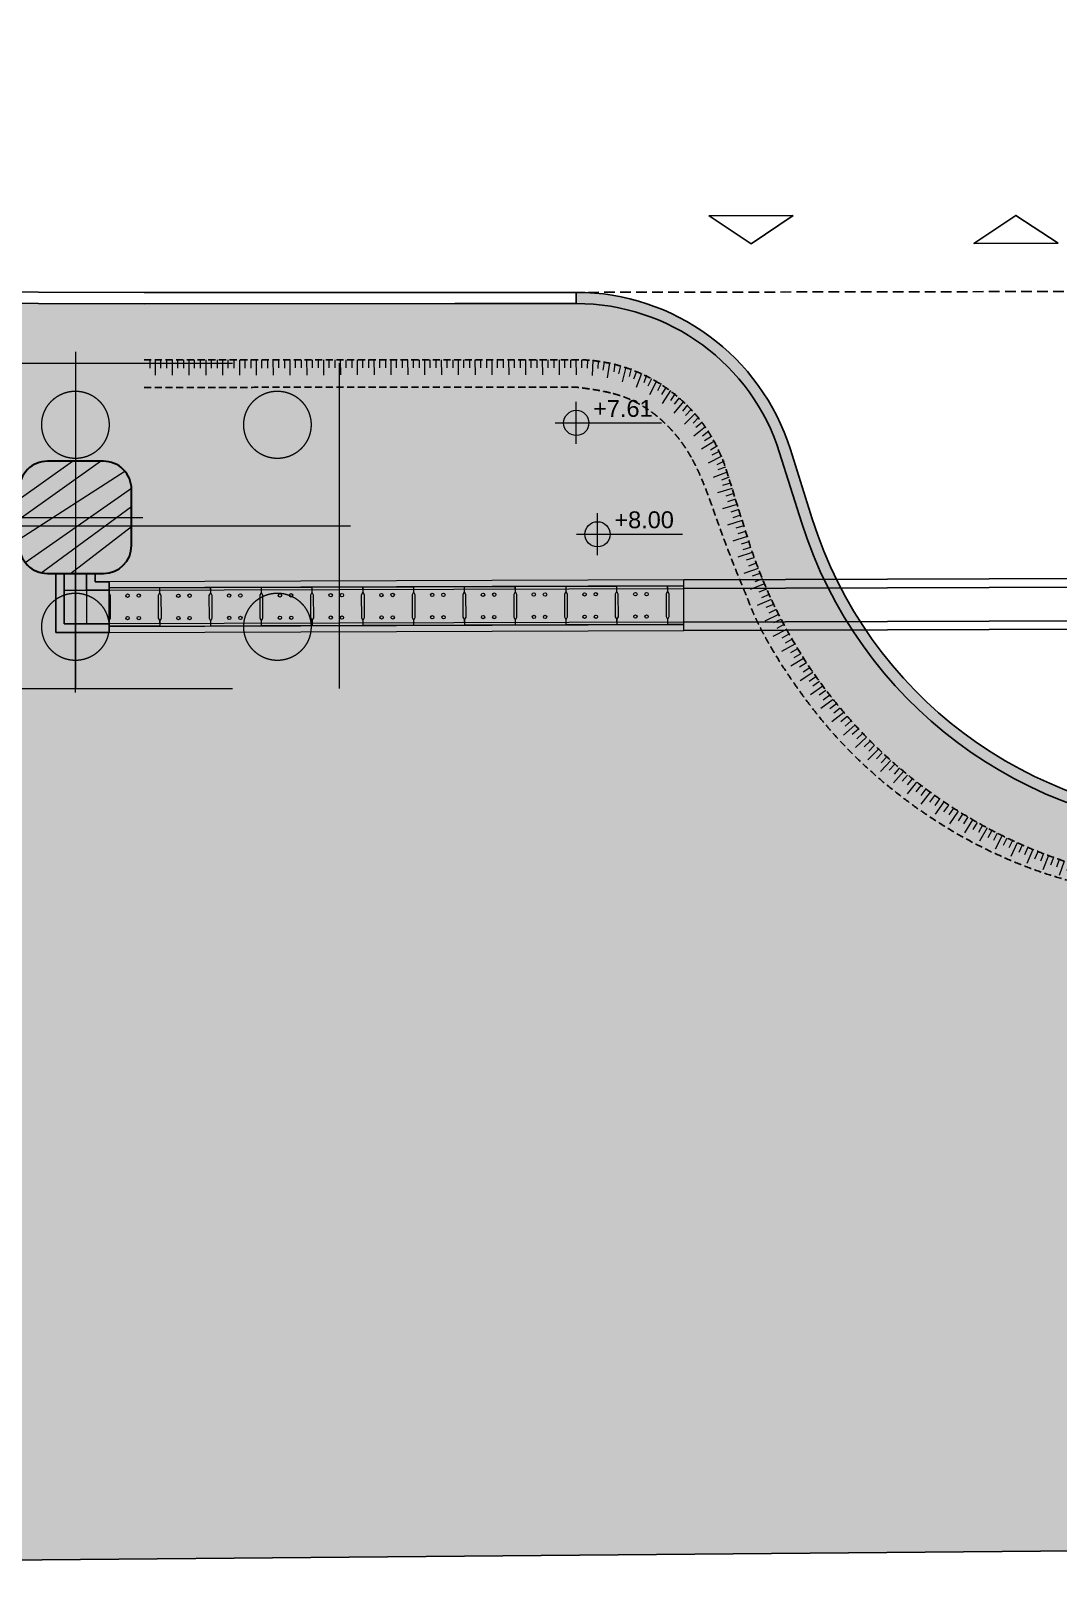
# Model space of a CAD drawing. Header units: millimetres. Extents: x -741734 to 900748, y -161760 to 44149.
# Drawn here: x -180046 to -161733, y -18580 to 8824 of the extents above; entities that cross this region are included whole.
import ezdxf
from ezdxf.enums import TextEntityAlignment as Align

# ---------------------------------------------------------------- set-up
doc = ezdxf.new("R2010")
doc.units = ezdxf.units.MM
doc.header["$LTSCALE"] = 100
doc.header["$MEASUREMENT"] = 0
for name, pattern in [('Center', [29.999999120608162, 12.00000007375544, -5.999999682284241, 5.999999682284241, -5.999999682284241]), ('DASHED', [19.049999999999997, 12.7, -6.349999999999999]), ('DASHED2', [0.375, 0.25, -0.125])]:
    doc.linetypes.add(name, pattern=pattern)
doc.layers.get('Defpoints').update_dxf_attribs({"color": 6, "lineweight": 0})
for name, color, linetype in [('0.BR.MEP DUONG TK', 3, 'Continuous'), ('03.Inout', 151, 'Continuous'), ('4', 4, 'DASHED'), ('L1-DRAINAGE-LONG_DITCH', 240, 'Continuous')]:
    doc.layers.add(name, color=color, linetype=linetype)
for name, color, linetype, lineweight in [('1', 1, 'Continuous', 18), ('8', 251, 'Continuous', 0), ('AXIS', 10, 'Center', 5), ('CON-HIDE', 50, 'DASHED2', 20), ('CON-VIEW', 90, 'Continuous', 30), ('hatch', 8, 'Continuous', 9), ('HTP-profile- REVISE1$0$8', 104, 'Continuous', 0), ('Trench', 30, 'Continuous', 15)]:
    doc.layers.add(name, color=color, linetype=linetype, lineweight=lineweight)
doc.styles.add('Arial', font='arial.ttf', dxfattribs={"width": 0.8, "height": 393.4131736526946})
pattern_1 = [(0, (0, 0), (0, 6.985), [5.08, -1.905]), (90, (0, 0), (-6.985, 4.277078946022131e-16), [5.08, -1.905])]

# ---------------------------------------------------------------- blocks, each defined once
blk = doc.blocks.new('TransT_W600')
at = {"ltscale": 0.5}
for p, q in [((610842.7944435757, 1198450.317657377), (610842.721862471, 1198450.186386727)), ((610842.7944435757, 1198450.317657377), (610842.9257142243, 1198450.245076272)), ((610842.721862471, 1198450.186386727), (610842.5283128589, 1198449.836331664)), ((610842.721862471, 1198450.186386727), (610842.8531331196, 1198450.113805623)), ((610842.8531331196, 1198450.113805623), (610842.9844037686, 1198450.041224518)), ((610842.9844037686, 1198450.041224518), (610843.5094863643, 1198449.750900101)), ((610842.5283128589, 1198449.836331664), (610842.4557317544, 1198449.705061015)), ((610842.4557317544, 1198449.705061015), (610842.587002403, 1198449.63247991)), ((610842.5283128589, 1198449.836331664), (610842.6595835078, 1198449.763750559)), ((610842.7908541566, 1198449.691169455), (610842.5973045444, 1198449.341114391)), ((610842.6595835078, 1198449.763750559), (610842.7908541566, 1198449.691169455)), ((610843.1223871397, 1198449.050789973), (610843.5094863643, 1198449.750900101)), ((610843.2536577889, 1198448.978208869), (610843.7133381175, 1198449.809589645)), ((610842.587002403, 1198449.63247991), (610842.4660338956, 1198449.413695496)), ((610842.4660339031, 1198449.413695491), (610842.597304552, 1198449.341114387)), ((610842.5973045513, 1198449.341114387), (610843.1223871397, 1198449.050789973)), ((610843.1223871398, 1198449.050789973), (610843.2536577886, 1198448.978208869))]:
    blk.add_line(p, q, dxfattribs=at)
at = {"ltscale": 0.8}
for points in [[(610842.9257142243, 1198450.245076272), (610843.0569848733, 1198450.172495167)], [(610843.0569848731, 1198450.172495167), (610843.6695812347, 1198449.833783346)], [(610843.6695812347, 1198449.833783346), (610843.7133381173, 1198449.809589645)]]:
    blk.add_lwpolyline(points, dxfattribs=at)
at = {"layer": '1', "ltscale": 0.5}
for p, q in [((610842.9844037686, 1198450.041224518), (610842.7908541566, 1198449.691169455)), ((610842.7908541566, 1198449.691169455), (610843.3159367519, 1198449.400845037))]:
    blk.add_line(p, q, dxfattribs=at)
blk = doc.blocks.new('*U27')
at = {"layer": '1', "flags": 128}
for points in [[(0.1972853749381139, 4.880044351686375e-05), (0.1974214222710572, -0.2707675525896301)], [(0.2944278680043632, 9.760128839655935e-05), (0.2945010471179783, -0.1455720482350103)], [(0.100142881703016, -9.56458384715475e-11), (0.1002160602401598, -0.1456696495384672)]]:
    blk.add_lwpolyline(points, dxfattribs=at)
blk = doc.blocks.new('*U26')
for p, rotation in [((610607.8648026916, 1197959.079965899), 58.76308660819111), ((610607.7049145837, 1197958.826140791), 56.8220747735415), ((610607.3598152233, 1197958.335458884), 52.9400511042423), ((610607.5365210145, 1197958.577876821), 54.8810629388919), ((610607.1749999878, 1197958.099165165), 50.99903926959269), ((610606.9822873917, 1197957.869266821), 49.05802743494309), ((610606.7818985812, 1197957.646027672), 47.11701560029348), ((610606.5740635117, 1197957.429703895), 45.1760037656437), ((610606.1370168661, 1197957.018787197), 41.29398009634433), ((610606.3590206829, 1197957.22054373), 43.23499193099392), ((610605.9083068207, 1197956.824665823), 39.35296826169472), ((610605.6731530016, 1197956.638402369), 37.41195642704512), ((610605.1846005251, 1197956.290294943), 33.5299327577461), ((610605.4318252583, 1197956.460210581), 35.47094459239552), ((610604.6736013363, 1197955.976062335), 29.64790908844689), ((610604.9317625035, 1197956.128850439), 31.5889209230965), ((610604.1425003395, 1197955.697146517), 25.76588541914769), ((610604.4104132749, 1197955.832105962), 27.70689725379729), ((610603.5937346838, 1197955.454827393), 21.88386174984829), ((610603.8701699721, 1197955.57133887), 23.82487358449809), ((610595.9271807376, 1197955.198105933), 16.08958014916806), ((610596.2193282039, 1197955.265661791), 9.950746629641984), ((610596.517024694, 1197955.301588602), 3.811913110116018), ((610596.8168560418, 1197955.305474336), 357.67307959059), ((610603.0298225788, 1197955.250216933), 18.00183808054893), ((610603.3135116966, 1197955.347745787), 19.94284991519853), ((610595.3728329171, 1197954.971560023), 28.36724718822014), ((610595.6439328216, 1197955.099695801), 22.22841366869406), ((610597.115383597, 1197955.277274428), 351.5342460710639), ((610597.4100873629, 1197955.221381847), 348.522040260154), ((610597.7040877601, 1197955.161684557), 348.522040260154), ((610597.9980881573, 1197955.101987267), 348.522040260154), ((610598.2920885545, 1197955.042289977), 348.522040260154), ((610601.8669675088, 1197954.957700372), 10.23779074195068), ((610602.1612315427, 1197955.016010503), 12.17880257660026), ((610602.4533517389, 1197955.084254066), 14.11981441124992), ((610602.7429928762, 1197955.16235275), 16.06082624589951), ((610594.8793387251, 1197954.632313743), 40.64491422727237), ((610595.1169901644, 1197954.815168137), 34.50608070774622), ((610598.5861242594, 1197954.982768483), 348.8866605608048), ((610598.881421679, 1197954.929940206), 350.8276723954542), ((610599.178338989, 1197954.887144132), 352.7686842301038), ((610599.4765354634, 1197954.854429371), 354.7096960647535), ((610599.7756689084, 1197954.831833464), 356.6507078994032), ((610600.0753960551, 1197954.819382342), 358.591719734053), ((610600.3753729532, 1197954.817090293), 0.5327315687016977), ((610600.675255366, 1197954.824959947), 2.473743403351987), ((610600.9746991649, 1197954.842982273), 4.414755238001544), ((610601.2733607248, 1197954.87113659), 6.35576707265114), ((610601.5708973183, 1197954.909390589), 8.296778907300897), ((610594.6626041322, 1197954.425093927), 46.78374774679843), ((610594.3015596728, 1197953.947316307), 59.06141478585057), ((610594.469272031, 1197954.195885213), 52.9225812663245), ((610594.1550082782, 1197953.685565813), 61.09171077256603), ((610594.0099855675, 1197953.422947433), 61.09171077256603), ((610593.8649628569, 1197953.160329053), 61.09171077256603), ((610593.7199401463, 1197952.897710674), 61.09171077256603), ((610593.5749174356, 1197952.635092294), 61.09171077256603), ((610593.429894725, 1197952.372473914), 61.09171077256603), ((610593.2848720144, 1197952.109855534), 61.09171077256603), ((610593.1398412372, 1197951.847241609), 61.08796805130861), ((610592.9948013719, 1197951.584632703), 61.08796805130861), ((610592.8497615067, 1197951.322023797), 61.08796805130861), ((610592.7047216414, 1197951.059414892), 61.08796805130861), ((610592.5596817761, 1197950.796805986), 61.08796805130861), ((610592.4146419108, 1197950.534197079), 61.08796805130861), ((610592.2696020455, 1197950.271588174), 61.08796805130861), ((610592.1245621803, 1197950.008979268), 61.08796805130861), ((610591.979522315, 1197949.746370362), 61.08796805130861), ((610591.8344824497, 1197949.483761456), 61.08796805130861), ((610591.6894425843, 1197949.22115255), 61.08796805130861), ((610591.544402719, 1197948.958543644), 61.08796805130861), ((610591.3993628537, 1197948.695934738), 61.08796805130861), ((610591.1092831232, 1197948.170716926), 61.08796805130861), ((610591.2543229884, 1197948.433325832), 61.08796805130861), ((610590.9642432579, 1197947.90810802), 61.08796805130861), ((610590.8192033926, 1197947.645499114), 61.08796805130861), ((610590.6741635273, 1197947.382890208), 61.08796805130861), ((610590.529123662, 1197947.120281302), 61.08796805130861)]:
    blk.add_blockref('*U27', p, dxfattribs=dict(rotation=rotation))
blk = doc.blocks.new('A$C5D012EC2')
at = {"layer": 'hatch', "ltscale": 0.5}
h = blk.add_hatch(dxfattribs=at)
h.set_pattern_fill('ANSI31', color=256, scale=0.1, angle=410.8924104831013, style=0)
h.set_pattern_definition([(95.89241048310136, (751315.0837562406, -1107101.429715368), (-0.3158224647792363, -0.03259479622222), [])])
edge = h.paths.add_edge_path()
edge.add_line((0.5020020219963044, -0.8487314879894257), (0.9858760516866675, 0.02640617169115833))
edge.add_arc((0.5483072218485177, 0.2683431864716113), 0.5, 331.0612717924411, 421.0612717924411)
edge.add_line((0.7902442367048934, 0.7059120163321495), (-0.08489342297569058, 1.189786046022513))
edge.add_arc((-0.3268304377561435, 0.7522172161843628), 0.5, 61.06127179244104, 151.061271792441)
edge.add_line((-0.7643992676166818, 0.9941542309243232), (-1.248273297307045, 0.1190165712437392))
edge.add_arc((-0.810704467468895, -0.1229204435367137), 0.5, 151.061271792441, 241.061271792441)
edge.add_line((-1.052641482325271, -0.560489273397252), (-0.1775038226446868, -1.044363303087615))
edge.add_arc((0.06443319213576615, -0.6067944732494652), 0.5, 241.061271792441, 331.0612717924411)
at = {"layer": 'AXIS', "ltscale": 200}
blk.add_line((2.60293602863975, -1.439194270768167), (0.7225771778030321, -0.3995214784517884), dxfattribs=at)
at = {"layer": 'AXIS', "ltscale": 3, "flags": 128}
for points in [[(-2.370994728046725, -4.288196205205967), (2.370970762613451, 4.288152859695071)], [(-2.712926744731574, 1.500009491846966), (2.537899213144099, -1.403234686204937)], [(-0.7118474585031968, -0.9774538201664205), (0.4494502127134962, 1.122876563162755)]]:
    blk.add_lwpolyline(points, dxfattribs=at)
at = {"layer": 'CON-HIDE', "ltscale": 0.3}
for p, q in [((-4.81211913540028, -2.709933987120166), (-0.2637032562633976, 5.516360013745725)), ((-0.2637032562633976, 5.516360013745725), (4.812095169676468, 2.709890641737729)), ((0.2636792906560004, -5.516403359128162), (4.812095169676468, 2.709890641737729)), ((-4.81211913540028, -2.709933987120166), (0.2636792906560004, -5.516403359128162))]:
    blk.add_line(p, q, dxfattribs=at)
for centre in [(0.1666817865334451, 4.021449937252328), (3.317177361226641, 2.279503430472687), (-1.575264720362611, 0.870954362442717), (1.575242837425321, -0.8709704717621207), (-3.317211227258667, -2.279541212366894), (-0.1667156525654718, -4.021487719146535)]:
    blk.add_circle(centre, 0.6000000284984708, dxfattribs=at)
at = {"layer": 'CON-VIEW', "flags": 128}
blk.add_lwpolyline([(0.5020020219963044, -0.8487314879894257), (0.9858760517090559, 0.02640617173165083, 0.4142135623730833), (0.7902442367048934, 0.7059120163321495), (-0.08489342301618308, 1.189786046044901, 0.4142135623730953), (-0.7643992676166818, 0.9941542309243232), (-1.248273297329433, 0.1190165714360774, 0.4142135623731064), (-1.052641482325271, -0.560489273397252), (-0.1775038227206096, -1.044363303110003, 0.414213562373095)], format="xyb", close=True, dxfattribs=at)
blk = doc.blocks.new('*U25')
h = blk.add_hatch()
h.set_pattern_fill('ANGLE', color=256)
h.set_pattern_definition(pattern_1)
h.paths.add_polyline_path([(0.0004292336295372984, 0.2250193345668403, 0.4142238431047999), (-0.2249995685510063, 0.000441042936379657), (-6.425622117722796e-10, -2.396977338836592e-10)])
h.paths.add_polyline_path([(0.2249995651863183, -0.0004410434116987882), (-6.425622256500674e-10, -2.396977200058714e-10), (-0.0004291595889484856, -0.224979846722508, 0.4141724397390248)])
h = blk.add_hatch()
h.set_pattern_fill('ANGLE', color=256)
h.set_pattern_definition(pattern_1)
h.paths.add_polyline_path([(0.0004292336295372984, 0.2250193345668403, 0.4142238431047999), (-0.2249995685510063, 0.000441042936379657), (-6.425622187111735e-10, -2.39697747761447e-10)])
h.paths.add_polyline_path([(0.2249995651863183, -0.0004410434116987882), (-6.425622256500674e-10, -2.396977338836592e-10), (-0.0004291595889484856, -0.224979846722508, 0.4141724397390248)])
h = blk.add_hatch(color=256)
h.paths.add_polyline_path([(-6.425622256500674e-10, -2.396977547003409e-10), (0.0004292336295372984, 0.2250193345668403, 0.4142238431047998), (-0.2249995685510063, 0.0004410429363796639)])
h.paths.add_polyline_path([(-0.0004291595889484856, -0.224979846722508, 0.4141724397390248), (0.2249995651863183, -0.0004410434116987813), (-6.425622256500674e-10, -2.396977200058714e-10)])
for p, q in [((-0.0007152906619012356, -0.3749795738840476), (0.0007153647020459175, 0.37501906149555)), ((-0.3749992805533111, 0.0007350717205554247), (1.517992163542658, -0.002975561888888478))]:
    blk.add_line(p, q)
blk.add_circle((3.702007234096527e-08, 1.974392216652632e-05), 0.2250000000000008)
at = {"style": 'Arial'}
blk.add_attdef('LEVEL', text='', height=0.3, dxfattribs=at).set_placement((0.3016760689206421, 0.01635800907861612), align=Align.BOTTOM_LEFT)

msp = doc.modelspace()

# ---------------------------------------------------------------- hatches: boundary and pattern name
at = {"layer": '8'}
h = msp.add_hatch(dxfattribs=at)
h.set_pattern_fill('ACAD_ISO07W100', color=256, scale=20, angle=-61.06127413423579)
h.set_pattern_definition([(298.9387258657642, (-1343968799.428788, -45579464.74643579), (87.51376794574965, 48.38739939217111), [10, -60])])
edge = h.paths.add_edge_path()
edge.add_arc((-170323.4521667848, 161.4168451854821), 3800.000000073279, 17.460766114095577, 90.03043669838951, ccw=False)
edge.add_line((-166698.5461400938, 1301.616958418337), (-166309.4223065255, 64.52066926955013))
edge.add_arc((-158815.9807588996, 2421.958810347428), 7855.519130948332, 197.4635853662213, 268.820790157849)
edge.add_line((-158977.6445255203, -5431.896653261327), (-157155.3669175839, -5429.844090231869))
edge.add_line((-157155.3669175839, -5429.844090231869), (-157155.4532376372, -5229.351997112855))
edge.add_line((-157155.4532376372, -5229.351997112855), (-158977.8946820369, -5231.896809832717))
edge.add_arc((-158815.9599142168, 2421.91671518882), 7655.526392406441, 197.4569126425407, 268.7879513029593, ccw=False)
edge.add_line((-166118.8943243001, 125.3468062044703), (-166507.7616125594, 1361.627490719373))
edge.add_arc((-170323.4521241842, 161.4169036377234), 3999.999941730767, 17.46076549965315, 90.03043608246419)
edge.add_line((-170325.576963455, 4161.416281000711), (-170325.4708049712, 3961.416309087654))
at = {"layer": 'HTP-profile- REVISE1$0$8'}
h = msp.add_hatch(dxfattribs=at)
h.set_pattern_fill('GRASS', color=256, scale=20, angle=-61.06127413423579)
h.set_pattern_definition([(90, (-64126.57342553814, -138841.7009834248), (-359.2102448000001, 359.2102448), [95.25, -623.1704896]), (44.99999999999999, (-64126.57342553814, -138841.7009834248), (-359.2102448427661, 359.2102448427661), [95.24999999999996, -412.7499999999998]), (135, (-64126.57342553814, -138841.7009834248), (-359.2102448427661, -359.2102448427661), [95.25000000000001, -412.7500000000001])])
edge = h.paths.add_edge_path()
edge.add_line((68849.99999929918, -1949.08179863065), (68850.00000062399, -4450.000002693414))
edge.add_line((68850.00000063796, -4450.000002611196), (69300.00000042317, -4450.000001619075))
edge.add_line((69300.00000036345, -4450.000001757406), (69300.0000002879, -5550.000001521403))
edge.add_line((69300.00000046729, -5550.000001441571), (68849.99999610474, -5550.000001372857))
edge.add_line((68849.99999590334, -5550.000001428649), (68849.99998703261, -7949.95087984149))
edge.add_line((68849.99998709769, -7949.950879827957), (68000.00133869157, -7949.972925280978))
edge.add_line((68000.00133879366, -7949.97292522341), (56700.12315711903, -7949.972926076298))
edge.add_line((56700.12315701717, -7949.972926126327), (7000.000235859654, -7949.999998400221))
edge.add_line((7000.000235931948, -7949.999998388928), (-39298.76032241492, -7949.999998382729))
edge.add_line((-39298.76032236149, -7949.999998298706), (-42594.81703073881, -7993.299458720081))
edge.add_line((-42594.81703092228, -7993.299458788591), (-79800.69597694743, -8349.999719184038))
edge.add_line((-79800.6959767968, -8349.99971915211), (-79803.5461166529, -5406.423719535203))
edge.add_line((-79803.546116777, -5406.423719657701), (-157357.8229184595, -5429.87060839351))
edge.add_line((-157357.8229183245, -5429.870608306315), (-158977.6445249243, -5431.896653365082))
edge.add_arc((-158815.9807585105, 2421.958810043056), 7855.519130735323, 197.4607661269834, 268.8207901581291, ccw=False)
edge.add_line((-166309.5382944315, 64.88938671525102), (-166698.546139985, 1301.616959203209))
edge.add_arc((-170323.4521684835, 161.416842347011), 3800.000002851213, 17.46076615910591, 90.03043666774379)
edge.add_line((-170325.4708046473, 3961.416308994347), (-172485.1187481846, 3960.269059278275))
edge.add_line((-172485.118748191, 3960.269059313054), (-178024.4619621563, 3957.688297324989))
edge.add_line((-178024.4619621867, 3957.688297233719), (-183678.4445862697, 3974.544904387731))
edge.add_line((-183678.4445863289, 3974.544904406124), (-188659.6756946985, 3964.247662131966))
edge.add_arc((-187641.1384515374, -4036.378035403264), 8065.198675031729, 97.25513817184756, 123.009209465591)
edge.add_arc((-184124.3874261519, -7586.845878554101), 12998.07618345316, 127.4874039761681, 158.3936038392575)
edge.add_arc((-186482.1961987633, -6236.77963118552), 10316.06656168179, 160.5434767083944, 174.8994489977218)
edge.add_line((-196757.4133083392, -5319.641333076521), (-196956.3266755732, -5298.56500740585))
edge.add_line((-196956.3266756858, -5298.565007444762), (-196956.326732988, -18579.73739309475))
edge.add_line((-196956.3267328769, -18579.73739296087), (-139471.2672260668, -18078.36317640854))
edge.add_line((-139471.2672260529, -18078.36317651812), (-139342.5852997227, -17748.96833463974))
edge.add_line((-139342.585299867, -17748.96833461395), (-138410.431002849, -17744.34595025436))
edge.add_line((-138410.4310027875, -17744.3459503036), (-138283.2669344182, -18069.40179128933))
edge.add_line((-138283.2669343546, -18069.40179123159), (-130462.7944974498, -18092.11452326278))
edge.add_line((-130462.7944975344, -18092.11452330544), (-121424.2476122633, -18075.5253842168))
edge.add_line((-121424.2476121429, -18075.52538408421), (-110385.0070908342, -18089.69298256582))
edge.add_line((-110385.0070908794, -18089.69298267271), (-105951.5840003438, -18099.7278177712))
edge.add_line((-105951.5840003407, -18099.72781778872), (-105907.7279617675, -17786.38192604505))
edge.add_line((-105907.7279617635, -17786.38192593644), (-104963.733823181, -17786.63992645885))
edge.add_line((-104963.7338232517, -17786.63992657349), (-104744.0227056219, -18119.94462924497))
edge.add_line((-104744.0227056078, -18119.94462918595), (-97713.5826431897, -18088.12436509423))
edge.add_line((-97713.58264322206, -18088.12436516653), (-85474.83078534098, -18068.68314756028))
edge.add_line((-85474.83078532992, -18068.68314752227), (-76501.58824815345, -18020.78359303431))
edge.add_line((-76501.58824805939, -18020.78359306208), (-76484.81269347866, -17842.39194316731))
edge.add_line((-76484.81269353465, -17842.39194311632), (-75462.5816828974, -17818.817364644))
edge.add_line((-75462.58168282709, -17818.81736468605), (-75309.2747350334, -18040.28966508081))
edge.add_line((-75309.27473505307, -18040.28966504917), (-65750.37709349627, -18007.9496342871))
edge.add_line((-65750.37709357706, -18007.94963424874), (-54829.8752847279, -17997.49776356766))
edge.add_line((-54829.87528460985, -17997.49776361196), (-42929.69371087837, -17965.42125797205))
edge.add_line((-42929.69371084147, -17965.42125794641), (-37783.6806114252, -17951.55036739627))
edge.add_line((-37783.68061140552, -17951.55036740878), (-22493.18703136954, -17954.21029441536))
edge.add_line((-22493.18703151564, -17954.21029441222), (-17500.25885427324, -17942.84282773282))
edge.add_line((-17500.25885424716, -17942.84282776841), (-9109.316627674154, -17949.51751700934))
edge.add_line((-9109.316627743654, -17949.51751705713), (-123.7202323003439, -17940.49446190454))
edge.add_line((-123.7202321519144, -17940.49446172675), (12177.68041802093, -17920.69430467999))
edge.add_line((12177.68041792815, -17920.69430480059), (12357.94013881194, -17734.18309071439))
edge.add_line((12357.9401388953, -17734.1830906691), (13252.93806934543, -17707.82584007026))
edge.add_line((13252.9380692516, -17707.82584008516), (13377.15010980109, -17907.6767067787))
edge.add_line((13377.15010991902, -17907.6767067262), (22399.51160884812, -17921.74752947286))
edge.add_line((22399.51160866371, -17921.74752955139), (31663.3672801723, -17919.98912841376))
edge.add_line((31663.36728020199, -17919.98912849429), (41867.34609843954, -17911.48762662028))
edge.add_line((41867.34609850938, -17911.48762652313), (41908.26875040843, -17559.76993192479))
edge.add_line((41908.26875043684, -17559.7699319761), (42890.67633634852, -17536.50332758058))
edge.add_line((42890.67633626983, -17536.50332753884), (42933.48688924673, -17932.19545088179))
edge.add_line((42933.48688934511, -17932.19545085949), (50052.7049400449, -17947.27368211231))
edge.add_line((50052.70494006528, -17947.27368212212), (62066.59024031286, -17934.46808251643))
edge.add_line((62066.59024027479, -17934.468082509), (71332.06193238194, -17950.09900202049))
edge.add_line((71332.06193237659, -17950.09900204977), (74065.6190231042, -17919.59273127589))
edge.add_line((74065.61902301107, -17919.59273136139), (86328.35853757779, -17949.73570826638))
edge.add_line((86328.35853758804, -17949.73570817348), (98127.98304515996, -17886.28119273571))
edge.add_line((98127.98304530513, -17886.28119267477), (101206.1641183811, -17898.33441617058))
edge.add_line((101206.1641183032, -17898.33441621042), (101369.8773320193, -17776.96315205703))
edge.add_line((101369.877331984, -17776.96315208182), (102339.3315713938, -17819.13515077194))
edge.add_line((102339.3315713839, -17819.13515071152), (102410.2363644231, -17866.77452885319))
edge.add_line((102410.2363643274, -17866.77452891134), (109120.3272518939, -17892.09799861262))
edge.add_line((109120.3272520208, -17892.0979985724), (171537.0929258011, -17863.05381231819))
edge.add_line((171537.0929257253, -17863.05381233548), (171523.1637913827, 4316.178411389643))
edge.add_line((171523.1637914653, 4316.178411348141), (156704.6889197616, 4327.952689405764))
edge.add_line((156704.6889198474, 4327.952689477592), (99139.21269406227, 4291.800072412909))
edge.add_line((99139.21269389172, 4291.80007230991), (86385.89520695002, 5182.885397442093))
edge.add_arc((86125.5368320786, 189.6686470119748), 5000.000000033817, 87.01516287621155, 135.3997631547634)
edge.add_line((82565.42111469852, 3700.448628523969), (79990.08974152477, 1088.927044236771))
edge.add_arc((72727.45367403375, 8250.918202637695), 10200.00000010113, -89.99999998937648, -44.600236812526475, ccw=False)
edge.add_line((72727.45367595437, -1949.081797555322), (71499.9999994724, -1949.08179621576))
edge.add_line((71499.99999935622, -1949.081796355778), (68849.999999271, -1949.081798687839))

# ---------------------------------------------------------------- linework, layer by layer
at = {"flags": 128}
for points in [[(-170325.5769577466, 4161.416281023994), (-172485.2249925304, 4160.269031295495), (-178024.2104161175, 4157.688436183264), (-183678.3531711211, 4174.545520955289), (-188672.4844538653, 4164.221611264744, 0.113473259724974), (-192150.3730478892, 2890.404225961887, 0.1359000194188298), (-196396.4858508608, -2730.425878506328, 0.06273248611286183), (-196956.3266760809, -5298.565008208156)], [(-196757.4133089294, -5319.641332994332, -0.0627218020444137), (-196209.1587894838, -2800.585795647057, -0.1356771894525962), (-192034.8476408152, 2726.960580295359, -0.1128487445307746), (-188659.6756952149, 3964.24766221561), (-183678.4445869767, 3974.54490459268), (-178024.461962777, 3957.688297315966), (-172485.1187485727, 3960.269059510669), (-170325.4707193819, 3961.416309007211)]]:
    msp.add_lwpolyline(points, format="xyb", dxfattribs=at)
msp.add_lwpolyline([(-170325.4708049712, 3961.416309087654, -0.3276699977589523), (-166698.5461400938, 1301.616958418337), (-166309.4223065255, 64.52066926955013, 0.3218216856495847), (-158977.6445255203, -5431.896653261327), (-157155.3669175839, -5429.844090231869), (-157155.4532376372, -5229.351997112855), (-158977.8946820369, -5231.896809832717, -0.3216956943643794), (-166118.8943243001, 125.3468062044703), (-166507.7616125594, 1361.627490719373, 0.3276699977517876), (-170325.576963455, 4161.416281000711)], format="xyb", close=True, dxfattribs=at)
at = {"layer": '0.BR.MEP DUONG TK', "ltscale": 5, "flags": 128}
msp.add_lwpolyline([(-196956.3266762763, -5298.565007362515), (-196956.326733618, -18579.73739309836), (-139471.2672266434, -18078.36317643581), (-139342.5853004572, -17748.96833453164), (-138410.431003378, -17744.34595022118), (-138283.2669347362, -18069.40179103392), (-130462.7944981249, -18092.11452322325), (-121424.2476126757, -18075.52538410632), (-110385.0070917362, -18089.69298260158), (-105951.5840009309, -18099.72781770641), (-105907.7279622962, -17786.38192595856), (-104963.7338238421, -17786.63992649119), (-104744.022706198, -18119.94462910376), (-97713.58264381229, -18088.12436508434), (-85474.83078592014, -18068.68314743997), (-76501.58824864961, -18020.78359297989), (-76484.81269412488, -17842.39194303413), (-75462.58168341755, -17818.81736460386), (-75309.27473570104, -18040.28966486256), (-65750.37709410978, -18007.94963427086), (-54829.87528520008, -17997.49776352965)], dxfattribs=at)
at = {"layer": '03.Inout', "flags": 128}
for points in [[(-166456.5445287821, 5532.322180542571), (-167956.5277992503, 5525.237759538228), (-167204.1746901623, 5028.785546789819)], [(-161735.1653734774, 5036.748889019713), (-162487.5184820904, 5533.201101894549), (-163235.1486438881, 5029.664467911061)]]:
    msp.add_lwpolyline(points, close=True, dxfattribs=at)
at = {"layer": '1', "ltscale": 0.8, "flags": 128}
for points in [[(-168408.916551716, -965.3222152229864), (-178649.4438643417, -999.2018302784127)], [(-178649.3440744847, -1099.202246054076), (-168408.8290837897, -1065.3223268617)], [(-168408.1561123308, -1765.32433548753), (-178649.7114322369, -1799.2095821611)], [(-178647.2557690886, -1899.203023558832), (-168408.045117338, -1865.324912126409)]]:
    msp.add_lwpolyline(points, dxfattribs=at)
at = {"layer": '4', "ltscale": 0.15}
msp.add_lwpolyline([(-159348.5891014708, 4180.332340779016), (-170325.5770489289, 4161.416280872538)], dxfattribs=at)
at = {"layer": '4', "ltscale": 0.1, "flags": 128}
msp.add_lwpolyline([(-178025.7196959602, 2957.687602770457), (-172484.6528516761, 2960.26916795806), (-170324.9395842683, 2961.416449987737, -0.3276699977567749), (-167652.4687788305, 1001.564296868979), (-167263.3449450538, -235.5319921644987, 0.3221720030695068), (-158986.9831560308, -6431.909116158611), (-157356.5721370508, -6429.869826037437)], format="xyb", dxfattribs=at)
at = {"layer": '4', "ltscale": 0.1}
msp.add_rational_spline([(-178025.4914064992, 2467.687655992224), (-176178.4691250401, 2468.548177829362), (-174331.4468435233, 2469.408699562191), (-172484.4245620065, 2470.269221295137), (-171764.5094702027, 2470.651653833804), (-171044.5943780395, 2471.034086707456), (-170324.6792860848, 2471.416519465682), (-170324.4723278421, 2471.416629061394), (-170324.2653689485, 2471.416711364756), (-170324.0584102736, 2471.416765486181), (-170009.3177498081, 2431.067432816664), (-169281.988152182, 2337.824748782732), (-168290.1853600154, 1474.089175952016), (-167886.255573407, 283.0036078713019), (-167493.2188379487, -777.0996776874526), (-167243.6231675476, -1354.087924787833), (-167160.038619929, -1583.194421572203), (-165310.7020153152, -5414.483474507142), (-161536.9348844257, -7385.333306024841), (-157356.572137641, -6429.869825955073)], [1, 1, 1, 1, 1, 1, 1, 0.999999993979883, 0.999999993979883, 1, 1, 1, 1, 1, 1, 1, 1, 0.8500995747465249, 0.8500995747465249, 1], degree=3, knots=[0, 0, 0, 0, 1, 1, 1, 2, 2, 2, 2.000268777611531, 2.000268777611531, 2.000268777611531, 2.935722438109309, 4.161994985294942, 5.57721181086341, 6.779690774278466, 7.511290340384726, 7.511290340384726, 7.511290340384726, 8.878980041516666, 8.878980041516666, 8.878980041516666, 8.878980041516666], dxfattribs=at)
at = {"layer": '8', "ltscale": 0.5}
for points in [[(-175939.5906859532, -1095.333759298606), (-175939.2763975176, -1190.333239651722), (-175964.110844956, -1240.415674474993), (-175962.7875206815, -1640.413473224617), (-175937.6222428693, -1690.330491814704), (-175937.307953037, -1785.329972050036), (-176837.3030278158, -1788.307449831715), (-176837.6173174147, -1693.307970294642), (-176812.7828695101, -1643.225536052982), (-176814.1061933199, -1243.227736371598), (-176839.271471598, -1193.310717432731), (-176839.5857614304, -1098.311237197369)], [(-175034.5956387771, -1092.339655993157), (-175034.2813503415, -1187.339136346272), (-175059.11579778, -1237.421571053157), (-175057.7924735054, -1637.419369919167), (-175032.627195926, -1687.336388625903), (-175032.3129060935, -1782.335868861235), (-175932.3079806396, -1785.31334664271), (-175932.6222707042, -1690.313866989658), (-175907.7878221013, -1640.231432747329), (-175909.1111463766, -1240.233633066382), (-175934.2764244218, -1190.316614243697), (-175934.5907142544, -1095.317133775534)], [(-174129.600591368, -1089.345552803919), (-174129.2863031654, -1184.345033157268), (-174154.120750604, -1234.427467747708), (-174152.7974263292, -1634.425266730133), (-174127.6321487499, -1684.342285320454), (-174127.3178586846, -1779.341765555582), (-175027.3129336963, -1782.319243337493), (-175027.627223528, -1687.319763917039), (-175002.7927749248, -1637.237329791125), (-175004.1160989676, -1237.239529760729), (-175029.2813772456, -1187.322511054663), (-175029.5956670782, -1092.323030702915)], [(-173224.6055446576, -1086.351449615351), (-173224.2912559893, -1181.350929735403), (-173249.1257034276, -1231.433364675089), (-173247.802379153, -1631.431163541129), (-173222.6371015739, -1681.348182015005), (-173222.3228119741, -1776.347662367014), (-174122.3178865199, -1779.325140264875), (-174122.632176352, -1684.325660611619), (-174097.7977279816, -1634.243226369494), (-174099.1210520242, -1234.245426688343), (-174124.2863300696, -1184.328407632827), (-174124.600619902, -1089.328927397466)], [(-172319.6104977138, -1083.357346775796), (-172319.2962095116, -1178.356826663483), (-172344.1306564843, -1228.439261486288), (-172342.8073326752, -1628.437060469179), (-172317.6420541644, -1678.354079175013), (-172317.3277645649, -1773.353559410578), (-173217.3228393439, -1776.331036959426), (-173217.6371291757, -1681.331557422585), (-173192.8026808051, -1631.249123529735), (-173194.1260053135, -1231.251323732606), (-173219.2912833588, -1181.33430467709), (-173219.6055731915, -1086.334824208898)], [(-171414.615450538, -1080.363243237516), (-171414.3011621025, -1175.362723474216), (-171439.135609308, -1225.445158297283), (-171437.8122854991, -1625.442957163759), (-171412.6470069884, -1675.359975869564), (-171412.3327173888, -1770.359456105158), (-172312.3277926333, -1773.336933770857), (-172312.6420819995, -1678.337454349967), (-172287.8076336293, -1628.255019991455), (-172289.1309579045, -1228.257220426924), (-172314.2962364156, -1178.340201371873), (-172314.6105260153, -1083.340721019893)], [(-170509.6204033617, -1077.369140048511), (-170509.3061149265, -1172.368620168796), (-170534.140562132, -1222.451054875419), (-170532.8172380901, -1622.448853974493), (-170507.6519598122, -1672.365872680559), (-170507.3376699798, -1767.365352799476), (-171407.3327454572, -1770.342830581852), (-171407.6470345906, -1675.343350927898), (-171382.812586453, -1625.260916802421), (-171384.1359107282, -1225.263117237919), (-171409.3011890067, -1175.346098066191), (-171409.6154790721, -1080.346617714677)], [(-169604.6253561857, -1074.375036743062), (-169604.3110677502, -1169.374516979762), (-169629.1455151887, -1219.456951686618), (-169627.8221909138, -1619.454750785488), (-169602.656912636, -1669.371769491525), (-169602.3426228036, -1764.371249610471), (-170502.3376980482, -1767.348727392586), (-170502.6519876471, -1672.349247855513), (-170477.8175392769, -1622.266813497001), (-170479.1408635522, -1222.26901393247), (-170504.3061418305, -1172.351994877186), (-170504.6204318959, -1077.352514409227)], [(-168699.6303090093, -1071.380933670443), (-168699.3160201083, -1166.380413790292), (-168724.1504680126, -1216.462848497613), (-168722.8271437377, -1616.460647596454), (-168697.6618654599, -1666.377666186105), (-168697.3475756275, -1761.377146421437), (-169597.3426508721, -1764.354624087166), (-169597.6569402383, -1669.355144433444), (-169572.8224921006, -1619.272710424382), (-169574.145816376, -1219.274910743465), (-169599.311094887, -1169.357891804801), (-169599.625384487, -1074.35841121999)], [(-177749.5852841741, -1097.876852667308), (-177749.2709950397, -1192.876333252585), (-177774.105442944, -1242.958767843462), (-177772.7821182036, -1642.956566941866), (-177747.6168403914, -1692.873585531954), (-177747.302550559, -1787.8730656509), (-178647.2976253378, -1790.850543548993), (-178647.6119149372, -1695.851063546259), (-178622.7774670324, -1645.76862953743), (-178624.1007913074, -1245.770830205729), (-178649.2660695857, -1195.853811150446), (-178649.5803594184, -1100.854330682254)], [(-176844.5857331295, -1098.327862371225), (-176844.2714446939, -1193.327342724311), (-176869.1058921322, -1243.409777664026), (-176867.7825678578, -1643.407576297206), (-176842.6172900455, -1693.324595120124), (-176842.3030002131, -1788.32407523907), (-177742.2980749919, -1791.301553020749), (-177742.6123645911, -1696.30207336726), (-177717.7779164535, -1646.219639125367), (-177719.101240496, -1246.221839560632), (-177744.2665187743, -1196.30482050532), (-177744.5808086067, -1101.305340269988)]]:
    msp.add_lwpolyline(points, close=True, dxfattribs=at)
msp.add_lwpolyline([(-168408.1608604302, -1760.420338279626), (-168692.3476036958, -1761.360520898132), (-168692.6618932949, -1666.361041244643), (-168667.8274449245, -1616.278607118933), (-168669.1507696655, -1216.280807554867), (-168694.316047478, -1166.363788499119), (-168694.6303373108, -1071.36430791454), (-168408.8236399232, -1070.418766045768)], dxfattribs=at)
at = {"layer": '8', "ltscale": 0.3}
for points in [[(-178649.1786539432, -1149.20197211529), (-168408.7713129001, -1115.322409544024)], [(-168408.1903571449, -1715.324175194255), (-178647.7340434866, -1749.202766134258)]]:
    msp.add_lwpolyline(points, dxfattribs=at)
at = {"layer": '8', "ltscale": 0.5}
for centre in [(-178320.5194150975, -1244.766483587911, -1.919901624205502), (-178120.5205094361, -1244.104821677407, -1.919901624205502), (-177415.5198647517, -1245.217493059637, -1.919901624205502), (-177215.5209590902, -1244.555831265578, -1.919901624205502), (-176510.5248175755, -1242.223389987048, -1.919901624205502), (-176310.525911914, -1241.561728076544, -1.919901624205502), (-175605.5297703993, -1239.229286681599, -1.919901624205502), (-175405.5308647378, -1238.56762488751, -1.919901624205502), (-174700.5347232233, -1236.235183376179, -1.919901624205502), (-174500.5358175617, -1235.57352158209, -1.919901624205502), (-173795.5396762799, -1233.241080187378, -1.919901624205502), (-173595.5407703856, -1232.57941827664, -1.919901624205502), (-172890.5446293365, -1230.246977114992, -1.919901624205502), (-172690.5457239074, -1229.585315553966, -1.919901624205502), (-171985.5495819275, -1227.25287380931, -1.919901624205502), (-171785.5506767313, -1226.591212364932, -1.919901624205502), (-171080.5545347515, -1224.25877050389, -1.919901624205502), (-170880.5556293224, -1223.597108942864, -1.919901624205502), (-170175.559487808, -1221.264667315088, -1.919901624205502), (-169975.5605821464, -1220.603005637415, -1.919901624205502), (-169270.5644406318, -1218.27056424247, -1.919901624205502), (-169070.5655349701, -1217.608902448381, -1.919901624205502), (-178319.1960908226, -1644.764282919583), (-178119.1971856265, -1644.102621242375), (-177414.1965407094, -1645.215292624402), (-177214.197634815, -1644.553630713664), (-176509.2014935329, -1642.221189668198), (-176309.2025876389, -1641.559527524631), (-175604.2064461239, -1639.227086478961), (-175404.2075404627, -1638.56542421921), (-174699.2113989478, -1636.232983173511), (-174499.2124932865, -1635.571321146592), (-173794.216351772, -1633.238879635232), (-173594.2174461103, -1632.577217841172), (-172889.2213045954, -1630.244776795473), (-172689.2223989342, -1629.583114652138), (-171984.2262574194, -1627.250673373608), (-171784.2273519909, -1626.589011346921), (-171079.2312102433, -1624.256570068188), (-170879.2323048147, -1623.594908157887), (-170174.2361632998, -1621.262466995802), (-169974.2372578713, -1620.600804969086), (-169269.2411161239, -1618.268363573938), (-169069.2422106953, -1617.606701663666)]:
    msp.add_circle(centre, 30, dxfattribs=at)
at = {"layer": 'L1-DRAINAGE-LONG_DITCH', "ltscale": 0.1}
for points in [[(-148459.4478364728, -899.3216762553784), (-168408.916551716, -965.3222152229864)], [(-168408.7713129001, -1115.322409544024), (-148459.3025980738, -1049.321199442173)], [(-148458.7216454103, -1649.319291258958), (-168408.1903571449, -1715.324175194255)], [(-168408.045117338, -1865.324912126409), (-148458.5764070095, -1799.318816308398)]]:
    msp.add_lwpolyline(points, dxfattribs=at)
at = {"layer": 'Trench'}
msp.add_line((-168408.045117338, -1865.324912126409), (-168408.916551716, -965.3222152229864), dxfattribs=at)

# ---------------------------------------------------------------- block references
at = {"yscale": 1000}
for name, p, xscale, zscale, rotation in [('*U26', (-1343995566.653302, -45301721.15391687), 1000, 1000, 298.9387258657642), ('TransT_W600', (1344177615.286448, -45998270.61887001), -1000, 1000.000000000001, 61.03271823776981)]:
    msp.add_blockref(name, p, dxfattribs=dict(at, xscale=xscale, zscale=zscale, rotation=rotation))
at = {"ltscale": 0.5, "xscale": 1000, "yscale": 1000, "zscale": 1000, "rotation": 298.9387258657642}
msp.add_blockref('A$C5D012EC2', (-179249.7501282552, 1.008936667058151), dxfattribs=at)
at = {"layer": 'Defpoints', "xscale": 999.9999999999993, "yscale": 999.9999999999993, "zscale": 999.9999999999993, "rotation": 0.1532358985410733}
for p, values in [((-170323.2986609244, 1833.85383934679, -1.76460936365581e-08), {'LEVEL': '+7.61'}), ((-169945.3219867337, -150.7890377911972), {'LEVEL': '+8.00'})]:
    msp.add_blockref('*U25', p, dxfattribs=at).add_auto_attribs(values)

doc.saveas('drawing.dxf')
